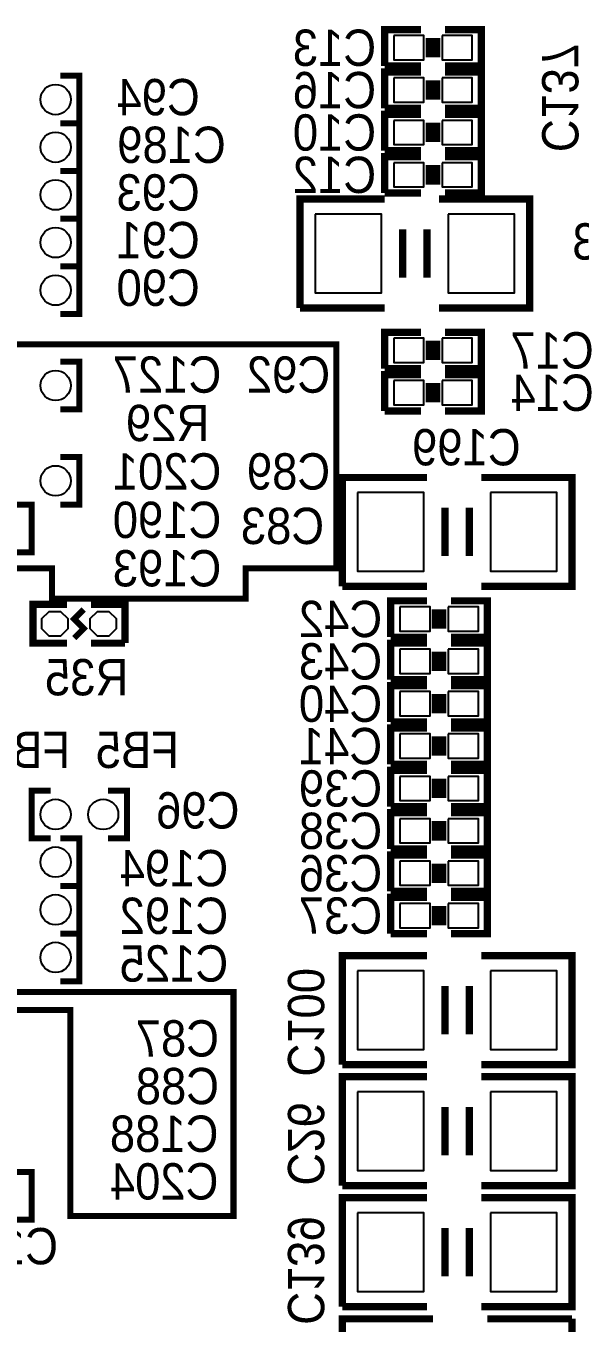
# Model space of a CAD drawing. Extents: x -5 to 120, y 0 to 85.
# Drawn here: x 56.98 to 68.62, y 28.99 to 56.21 of the extents above; entities that cross this region are included whole.
import ezdxf

# ---------------------------------------------------------------- set-up
doc = ezdxf.new("R2010")
doc.units = 0
for name, color, linetype in [('BG_SILKSCREEN_BOTTOM', 4, 'CONTINUOUS'), ('PG_SILKSCREEN_BOTTOM', 6, 'CONTINUOUS'), ('PIN_BOTTOM', 8, 'CONTINUOUS'), ('RD_SILKSCREEN_BOTTOM', 7, 'CONTINUOUS')]:
    doc.layers.add(name, color=color, linetype=linetype)

msp = doc.modelspace()

# ---------------------------------------------------------------- linework, layer by layer
at = {"layer": 'BG_SILKSCREEN_BOTTOM', "const_width": 0.127}
for points in [[(55.118, 44.831), (57.531, 44.831), (57.531, 44.196), (61.595, 44.196), (61.595, 44.831), (63.5, 44.831), (63.5, 49.53), (54.991, 49.53), (54.991, 49.276), (52.959, 49.276), (52.959, 45.212), (53.086, 45.212)], [(52.959, 37.465), (52.832, 37.465), (52.832, 35.56), (57.912, 35.56), (57.912, 31.242), (61.341, 31.242), (61.341, 35.941), (55.372, 35.941), (55.372, 40.132), (55.118, 40.132)]]:
    msp.add_lwpolyline(points, dxfattribs=at)
at = {"layer": 'PG_SILKSCREEN_BOTTOM'}
for points, const_width in [([(65.278, 56.134), (64.516, 56.134), (64.516, 55.372)], 0.1524), ([(65.786, 55.372), (66.548, 55.372), (66.548, 56.134), (65.786, 56.134)], 0.1524), ([(65.4558, 55.5498), (65.4558, 55.9562)], 0.1524), ([(65.6082, 55.5498), (65.6082, 55.9562)], 0.1524), ([(64.516, 55.372), (65.278, 55.372)], 0.1524), ([(65.278, 55.245), (64.516, 55.245), (64.516, 54.483)], 0.1524), ([(65.786, 54.483), (66.548, 54.483), (66.548, 55.245), (65.786, 55.245)], 0.1524), ([(57.704228, 54.165754), (58.104278, 54.165754), (58.104278, 55.166006), (57.704228, 55.166006)], 0.127), ([(65.4558, 54.6608), (65.4558, 55.0672)], 0.1524), ([(65.6082, 54.6608), (65.6082, 55.0672)], 0.1524), ([(64.516, 54.483), (65.278, 54.483)], 0.1524), ([(57.704228, 53.165756), (58.104278, 53.165756), (58.104278, 54.166008), (57.704228, 54.166008)], 0.127), ([(65.278, 54.356), (64.516, 54.356), (64.516, 53.594)], 0.1524), ([(65.4558, 53.7718), (65.4558, 54.1782)], 0.1524), ([(65.6082, 53.7718), (65.6082, 54.1782)], 0.1524), ([(65.786, 53.594), (66.548, 53.594), (66.548, 54.356), (65.786, 54.356)], 0.1524), ([(64.516, 53.594), (65.278, 53.594)], 0.1524), ([(65.278, 53.467), (64.516, 53.467), (64.516, 52.705)], 0.1524), ([(65.4558, 52.8828), (65.4558, 53.2892)], 0.1524), ([(65.6082, 52.8828), (65.6082, 53.2892)], 0.1524), ([(65.786, 52.705), (66.548, 52.705), (66.548, 53.467), (65.786, 53.467)], 0.1524), ([(57.704228, 52.165758), (58.104278, 52.165758), (58.104278, 53.16601), (57.704228, 53.16601)], 0.127), ([(64.516, 52.578), (62.738, 52.578), (62.738, 50.292)], 0.1524), ([(64.516, 52.705), (65.278, 52.705)], 0.1524), ([(65.659, 50.292), (67.564, 50.292), (67.564, 52.578), (65.659, 52.578)], 0.1524), ([(57.704228, 51.16576), (58.104278, 51.16576), (58.104278, 52.166012), (57.704228, 52.166012)], 0.127), ([(64.897, 50.927), (64.897, 51.943)], 0.1524), ([(65.405, 50.927), (65.405, 51.943)], 0.1524), ([(57.704228, 50.165762), (58.104278, 50.165762), (58.104278, 51.166014), (57.704228, 51.166014)], 0.127), ([(62.738, 50.292), (64.516, 50.292)], 0.1524), ([(65.278, 49.784), (64.516, 49.784), (64.516, 49.022)], 0.1524), ([(65.786, 49.022), (66.548, 49.022), (66.548, 49.784), (65.786, 49.784)], 0.1524), ([(65.4558, 49.1998), (65.4558, 49.6062)], 0.1524), ([(65.6082, 49.1998), (65.6082, 49.6062)], 0.1524), ([(57.704228, 48.165766), (58.104278, 48.165766), (58.104278, 49.166018), (57.704228, 49.166018)], 0.127), ([(64.516, 49.022), (65.278, 49.022)], 0.1524), ([(65.278, 48.895), (64.516, 48.895), (64.516, 48.133)], 0.1524), ([(65.4558, 48.3108), (65.4558, 48.7172)], 0.1524), ([(65.6082, 48.3108), (65.6082, 48.7172)], 0.1524), ([(65.786, 48.133), (66.548, 48.133), (66.548, 48.895), (65.786, 48.895)], 0.1524), ([(64.516, 48.133), (65.278, 48.133)], 0.1524), ([(57.704228, 46.16577), (58.104278, 46.16577), (58.104278, 47.166022), (57.704228, 47.166022)], 0.127), ([(65.405, 46.736), (63.627, 46.736), (63.627, 44.45)], 0.1524), ([(66.548, 44.45), (68.453, 44.45), (68.453, 46.736), (66.548, 46.736)], 0.1524), ([(56.70423, 45.165772), (57.10428, 45.165772), (57.10428, 46.166024), (56.70423, 46.166024)], 0.127), ([(65.786, 45.085), (65.786, 46.101)], 0.1524), ([(66.294, 45.085), (66.294, 46.101)], 0.1524), ([(63.627, 44.45), (65.405, 44.45)], 0.1524), ([(57.84215, 43.259502), (57.13095, 43.259502), (57.13095, 44.072302), (57.84215, 44.072302)], 0.1524), ([(58.35015, 44.072302), (59.06135, 44.072302), (59.06135, 43.259502)], 0.1524), ([(65.405, 44.147994), (64.643, 44.147994), (64.643, 43.385994)], 0.1524), ([(65.913, 43.385994), (66.675, 43.385994), (66.675, 44.147994), (65.913, 44.147994)], 0.1524), ([(57.996074, 43.365928), (58.196226, 43.565826), (57.996074, 43.765978), (58.196226, 43.965876)], 0.127), ([(65.5828, 43.563794), (65.5828, 43.970194)], 0.1524), ([(65.7352, 43.563794), (65.7352, 43.970194)], 0.1524), ([(59.06135, 43.259502), (58.35015, 43.259502)], 0.1524), ([(64.643, 43.385994), (65.405, 43.385994)], 0.1524), ([(65.405, 43.258994), (64.643, 43.258994), (64.643, 42.496994)], 0.1524), ([(65.913, 42.496994), (66.675, 42.496994), (66.675, 43.258994), (65.913, 43.258994)], 0.1524), ([(65.5828, 42.674794), (65.5828, 43.081194)], 0.1524), ([(65.7352, 42.674794), (65.7352, 43.081194)], 0.1524), ([(64.643, 42.496994), (65.405, 42.496994)], 0.1524), ([(65.405, 42.369994), (64.643, 42.369994), (64.643, 41.607994)], 0.1524), ([(65.5828, 41.785794), (65.5828, 42.192194)], 0.1524), ([(65.7352, 41.785794), (65.7352, 42.192194)], 0.1524), ([(65.913, 41.607994), (66.675, 41.607994), (66.675, 42.369994), (65.913, 42.369994)], 0.1524), ([(64.643, 41.607994), (65.405, 41.607994)], 0.1524), ([(65.405, 41.480994), (64.643, 41.480994), (64.643, 40.718994)], 0.1524), ([(65.5828, 40.896794), (65.5828, 41.303194)], 0.1524), ([(65.7352, 40.896794), (65.7352, 41.303194)], 0.1524), ([(65.913, 40.718994), (66.675, 40.718994), (66.675, 41.480994), (65.913, 41.480994)], 0.1524), ([(64.643, 40.718994), (65.405, 40.718994)], 0.1524), ([(65.405, 40.591994), (64.643, 40.591994), (64.643, 39.829994)], 0.1524), ([(65.913, 39.829994), (66.675, 39.829994), (66.675, 40.591994), (65.913, 40.591994)], 0.1524), ([(65.5828, 40.007794), (65.5828, 40.414194)], 0.1524), ([(65.7352, 40.007794), (65.7352, 40.414194)], 0.1524), ([(57.50433, 39.16553), (57.10428, 39.16553), (57.10428, 40.165782), (57.50433, 40.165782)], 0.127), ([(58.704226, 39.16553), (59.104276, 39.16553), (59.104276, 40.165782), (58.704226, 40.165782)], 0.127), ([(64.643, 39.829994), (65.405, 39.829994)], 0.1524), ([(65.405, 39.702994), (64.643, 39.702994), (64.643, 38.940994)], 0.1524), ([(65.913, 38.940994), (66.675, 38.940994), (66.675, 39.702994), (65.913, 39.702994)], 0.1524), ([(65.5828, 39.118794), (65.5828, 39.525194)], 0.1524), ([(65.7352, 39.118794), (65.7352, 39.525194)], 0.1524), ([(57.704228, 38.165532), (58.104278, 38.165532), (58.104278, 39.165784), (57.704228, 39.165784)], 0.127), ([(64.643, 38.940994), (65.405, 38.940994)], 0.1524), ([(65.405, 38.813994), (64.643, 38.813994), (64.643, 38.051994)], 0.1524), ([(65.5828, 38.229794), (65.5828, 38.636194)], 0.1524), ([(65.7352, 38.229794), (65.7352, 38.636194)], 0.1524), ([(65.913, 38.051994), (66.675, 38.051994), (66.675, 38.813994), (65.913, 38.813994)], 0.1524), ([(57.703974, 38.165786), (58.104024, 38.165786), (58.104024, 37.165534), (57.703974, 37.165534)], 0.127), ([(64.643, 38.051994), (65.405, 38.051994)], 0.1524), ([(65.405, 37.924994), (64.643, 37.924994), (64.643, 37.162994)], 0.1524), ([(65.913, 37.162994), (66.675, 37.162994), (66.675, 37.924994), (65.913, 37.924994)], 0.1524), ([(65.5828, 37.340794), (65.5828, 37.747194)], 0.1524), ([(65.7352, 37.340794), (65.7352, 37.747194)], 0.1524), ([(57.703974, 37.165788), (58.104024, 37.165788), (58.104024, 36.165536), (57.703974, 36.165536)], 0.127), ([(64.643, 37.162994), (65.405, 37.162994)], 0.1524), ([(65.405, 36.703), (63.627, 36.703), (63.627, 34.417)], 0.1524), ([(66.548, 34.417), (68.453, 34.417), (68.453, 36.703), (66.548, 36.703)], 0.1524), ([(65.786, 35.052), (65.786, 36.068)], 0.1524), ([(66.294, 35.052), (66.294, 36.068)], 0.1524), ([(63.627, 34.417), (65.405, 34.417)], 0.1524), ([(65.405, 34.163), (63.627, 34.163), (63.627, 31.877)], 0.1524), ([(66.548, 31.877), (68.453, 31.877), (68.453, 34.163), (66.548, 34.163)], 0.1524), ([(65.786, 32.512), (65.786, 33.528)], 0.1524), ([(66.294, 32.512), (66.294, 33.528)], 0.1524), ([(56.70423, 31.165546), (57.10428, 31.165546), (57.10428, 32.165798), (56.70423, 32.165798)], 0.127), ([(63.627, 31.877), (65.405, 31.877)], 0.1524), ([(65.405, 31.623), (63.627, 31.623), (63.627, 29.337)], 0.1524), ([(66.548, 29.337), (68.453, 29.337), (68.453, 31.623), (66.548, 31.623)], 0.1524), ([(65.786, 29.972), (65.786, 30.988)], 0.1524), ([(66.294, 29.972), (66.294, 30.988)], 0.1524), ([(63.627, 29.337), (65.405, 29.337)], 0.1524), ([(65.532, 29.083), (63.627, 29.083), (63.627, 26.797), (65.532, 26.797)], 0.1524), ([(66.675, 26.797), (68.453, 26.797), (68.453, 29.083)], 0.1524), ([(68.453, 29.083), (66.675, 29.083)], 0.1524)]:
    msp.add_lwpolyline(points, dxfattribs=dict(at, const_width=const_width))
at = {"layer": 'PIN_BOTTOM'}
for points in [[(64.7065, 56.007), (64.7065, 55.499), (65.3415, 55.499), (65.3415, 56.007)], [(65.7225, 56.007), (65.7225, 55.499), (66.3575, 55.499), (66.3575, 56.007)], [(64.7065, 55.118), (64.7065, 54.61), (65.3415, 54.61), (65.3415, 55.118)], [(65.7225, 55.118), (65.7225, 54.61), (66.3575, 54.61), (66.3575, 55.118)], [(64.7065, 54.229), (64.7065, 53.721), (65.3415, 53.721), (65.3415, 54.229)], [(65.7225, 54.229), (65.7225, 53.721), (66.3575, 53.721), (66.3575, 54.229)], [(64.7065, 53.34), (64.7065, 52.832), (65.3415, 52.832), (65.3415, 53.34)], [(65.7225, 53.34), (65.7225, 52.832), (66.3575, 52.832), (66.3575, 53.34)], [(63.0555, 52.2605), (63.0555, 50.6095), (64.4525, 50.6095), (64.4525, 52.2605)], [(65.8495, 52.2605), (65.8495, 50.6095), (67.2465, 50.6095), (67.2465, 52.2605)], [(64.7065, 49.657), (64.7065, 49.149), (65.3415, 49.149), (65.3415, 49.657)], [(65.7225, 49.657), (65.7225, 49.149), (66.3575, 49.149), (66.3575, 49.657)], [(64.7065, 48.768), (64.7065, 48.26), (65.3415, 48.26), (65.3415, 48.768)], [(65.7225, 48.768), (65.7225, 48.26), (66.3575, 48.26), (66.3575, 48.768)], [(63.9445, 46.4185), (63.9445, 44.7675), (65.3415, 44.7675), (65.3415, 46.4185)], [(66.7385, 46.4185), (66.7385, 44.7675), (68.1355, 44.7675), (68.1355, 46.4185)], [(57.46115, 43.919902), (57.30875, 43.767502), (57.30875, 43.564302), (57.46115, 43.411902), (57.71515, 43.411902), (57.86755, 43.564302), (57.86755, 43.767502), (57.71515, 43.919902)], [(58.47715, 43.919902), (58.32475, 43.767502), (58.32475, 43.564302), (58.47715, 43.411902), (58.73115, 43.411902), (58.88355, 43.564302), (58.88355, 43.767502), (58.73115, 43.919902)], [(64.8335, 44.020994), (64.8335, 43.512994), (65.4685, 43.512994), (65.4685, 44.020994)], [(65.8495, 44.020994), (65.8495, 43.512994), (66.4845, 43.512994), (66.4845, 44.020994)], [(64.8335, 43.131994), (64.8335, 42.623994), (65.4685, 42.623994), (65.4685, 43.131994)], [(65.8495, 43.131994), (65.8495, 42.623994), (66.4845, 42.623994), (66.4845, 43.131994)], [(64.8335, 42.242994), (64.8335, 41.734994), (65.4685, 41.734994), (65.4685, 42.242994)], [(65.8495, 42.242994), (65.8495, 41.734994), (66.4845, 41.734994), (66.4845, 42.242994)], [(64.8335, 41.353994), (64.8335, 40.845994), (65.4685, 40.845994), (65.4685, 41.353994)], [(65.8495, 41.353994), (65.8495, 40.845994), (66.4845, 40.845994), (66.4845, 41.353994)], [(64.8335, 40.464994), (64.8335, 39.956994), (65.4685, 39.956994), (65.4685, 40.464994)], [(65.8495, 40.464994), (65.8495, 39.956994), (66.4845, 39.956994), (66.4845, 40.464994)], [(64.8335, 39.575994), (64.8335, 39.067994), (65.4685, 39.067994), (65.4685, 39.575994)], [(65.8495, 39.575994), (65.8495, 39.067994), (66.4845, 39.067994), (66.4845, 39.575994)], [(64.8335, 38.686994), (64.8335, 38.178994), (65.4685, 38.178994), (65.4685, 38.686994)], [(65.8495, 38.686994), (65.8495, 38.178994), (66.4845, 38.178994), (66.4845, 38.686994)], [(64.8335, 37.797994), (64.8335, 37.289994), (65.4685, 37.289994), (65.4685, 37.797994)], [(65.8495, 37.797994), (65.8495, 37.289994), (66.4845, 37.289994), (66.4845, 37.797994)], [(63.9445, 36.3855), (63.9445, 34.7345), (65.3415, 34.7345), (65.3415, 36.3855)], [(66.7385, 36.3855), (66.7385, 34.7345), (68.1355, 34.7345), (68.1355, 36.3855)], [(63.9445, 33.8455), (63.9445, 32.1945), (65.3415, 32.1945), (65.3415, 33.8455)], [(66.7385, 33.8455), (66.7385, 32.1945), (68.1355, 32.1945), (68.1355, 33.8455)], [(63.9445, 31.3055), (63.9445, 29.6545), (65.3415, 29.6545), (65.3415, 31.3055)], [(66.7385, 31.3055), (66.7385, 29.6545), (68.1355, 29.6545), (68.1355, 31.3055)]]:
    msp.add_lwpolyline(points, close=True, dxfattribs=at)
for centre in [(57.604406, 54.66588), (57.604406, 53.665882), (57.604406, 52.665884), (57.604406, 51.665886), (57.604406, 50.665888), (57.604406, 48.665892), (57.604406, 46.665896), (57.604152, 39.665656), (58.604404, 39.665656), (57.604406, 38.665658), (57.604152, 37.66566), (57.604152, 36.665662)]:
    msp.add_circle(centre, 0.3175, dxfattribs=at)

# ---------------------------------------------------------------- texts
at = {"layer": 'RD_SILKSCREEN_BOTTOM', "text_generation_flag": 2, "width": 0.936667}
for s, p in [('C13', (64.3382, 55.372)), ('C16', (64.3382, 54.483)), ('C94', (60.63488, 54.33568)), ('C10', (64.3382, 53.594)), ('C189', (61.18098, 53.335682)), ('C12', (64.3382, 52.705)), ('C93', (60.63488, 52.335684)), ('C91', (60.63488, 51.335686)), ('C133', (70.739, 51.308)), ('C90', (60.63488, 50.335688)), ('C17', (68.9102, 49.022)), ('C127', (61.087, 48.514)), ('C92', (63.373, 48.514)), ('C14', (68.9102, 48.133)), ('R29', (60.833, 47.498)), ('C199', (67.3735, 46.99)), ('C201', (61.087, 46.482)), ('C89', (63.373, 46.482)), ('C190', (61.087, 45.466)), ('C83', (63.246, 45.339)), ('C193', (61.087, 44.45)), ('C42', (64.4652, 43.385994)), ('C43', (64.4652, 42.496994)), ('R35', (59.1312, 42.164)), ('C40', (64.4652, 41.607994)), ('FB4', (57.912, 40.64)), ('FB5', (60.198, 40.64)), ('C41', (64.4652, 40.718994)), ('C39', (64.4652, 39.829994)), ('C96', (61.468, 39.37)), ('C38', (64.4652, 38.940994)), ('C194', (61.23178, 38.157658)), ('C36', (64.4652, 38.051994)), ('C192', (61.231526, 37.15766)), ('C37', (64.4652, 37.162994)), ('C125', (61.231526, 36.157662)), ('C87', (61.038486, 34.585656)), ('C88', (61.038486, 33.585658)), ('C188', (61.025786, 32.58566)), ('C204', (61.025786, 31.585662)), ('C110', (57.658, 30.226))]:
    msp.add_text(s, height=0.762, dxfattribs=at).set_placement(p)
for s, p in [('C137', (67.82308, 53.56098)), ('C100', (62.484, 34.163)), ('C26', (62.484, 31.877)), ('C139', (62.484, 28.956))]:
    msp.add_text(s, height=0.762, rotation=270, dxfattribs=at).set_placement(p)

doc.saveas('drawing.dxf')
